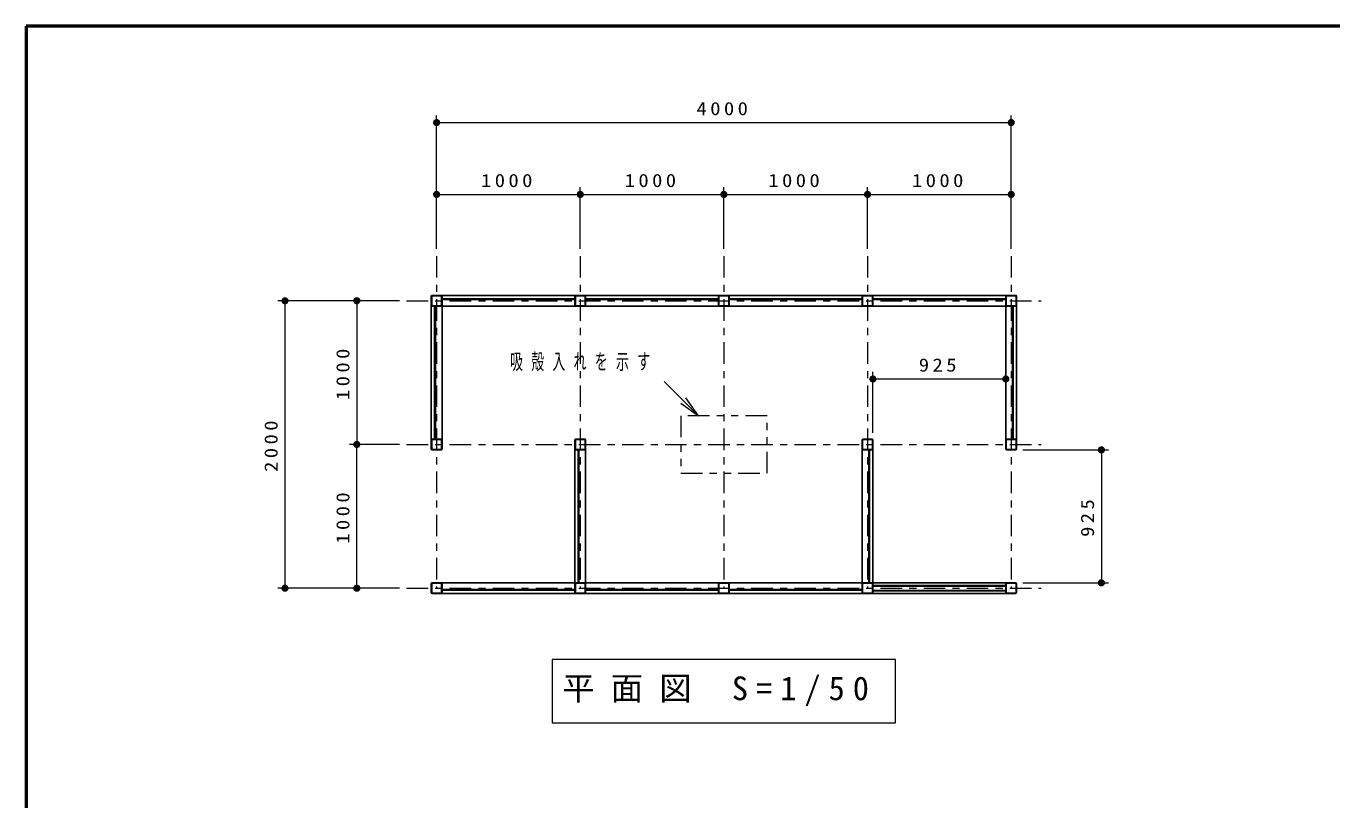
# Model space of a CAD drawing. Units: millimetres on the paper, scale 1:50. Extents: x -365 to 0, y 0 to 257.
# Drawn here: x -365 to -183.2, y 149.3 to 257 of the extents above; entities that cross this region are included whole.
import ezdxf

# ---------------------------------------------------------------- set-up
doc = ezdxf.new("R2010")
doc.units = ezdxf.units.MM
doc.linetypes.add('USER2', pattern=[6, 3, -1, 1, -1])
doc.linetypes.add('USER3', pattern=[8, 3, -1, 1, -1, 1, -1])
doc.layers.add('LY_1', color=7, linetype='Continuous', lineweight=25)
doc.layers.add('LY_2', color=7, linetype='Continuous', lineweight=13)
doc.styles.add('ＭＳ ゴシック', font='')
doc.styles.get('ＭＳ ゴシック').set_extended_font_data('MS Gothic')

# ---------------------------------------------------------------- blocks, each defined once
blk = doc.blocks.new('filled_dot')
at = {"color": 0, "linetype": 'Continuous', "lineweight": -2, "const_width": 1.25}
blk.add_lwpolyline([(-0.625, 0, 1), (0.625, 0, 1)], format="xyb", close=True, dxfattribs=at)
blk = doc.blocks.new('open_arrow')
at = {"color": 0, "linetype": 'Continuous', "lineweight": -2}
blk.add_lwpolyline([(7.5, 1.25), (0, 0), (7.5, -1.25)], dxfattribs=at)

msp = doc.modelspace()

# ---------------------------------------------------------------- linework, layer by layer
at = {"layer": 'LY_1', "lineweight": 13}
for p, q in [((-307.845, 233.5), (-307.845, 244.578)), ((-227.845, 233.5), (-227.845, 244.578)), ((-307.845, 243.578), (-227.845, 243.578)), ((-307.845, 226.005), (-307.845, 234.578)), ((-287.845, 226.005), (-287.845, 234.578)), ((-267.845, 226.005), (-267.845, 234.578)), ((-247.845, 226.005), (-247.845, 234.578)), ((-227.845, 226.005), (-227.845, 234.578)), ((-307.845, 233.578), (-287.845, 233.578)), ((-287.845, 233.578), (-267.845, 233.578)), ((-267.845, 233.578), (-247.845, 233.578)), ((-247.845, 233.578), (-227.845, 233.578)), ((-319.955, 218.781), (-329.955, 218.781)), ((-328.955, 178.781), (-328.955, 218.781)), ((-313.032, 218.781), (-319.955, 218.781)), ((-318.955, 218.781), (-318.955, 198.781)), ((-271.389, 202.781), (-276.157, 207.55)), ((-247.095, 200.403), (-247.095, 208.896)), ((-247.095, 207.896), (-228.595, 207.896)), ((-313.032, 198.781), (-319.955, 198.781)), ((-318.955, 178.781), (-318.955, 198.781)), ((-226.223, 198.031), (-214.285, 198.031)), ((-215.285, 198.031), (-215.285, 179.531)), ((-319.955, 178.781), (-329.955, 178.781)), ((-313.032, 178.781), (-319.955, 178.781)), ((-226.223, 179.531), (-214.285, 179.531)), ((-291.745, 168.845), (-291.745, 160.045)), ((-243.945, 168.845), (-291.745, 168.845)), ((-243.945, 160.045), (-243.945, 168.845)), ((-291.745, 160.045), (-243.945, 160.045))]:
    msp.add_line(p, q, dxfattribs=at)
at = {"layer": 'LY_1', "color": 2, "linetype": 'USER2', "lineweight": 13}
for p, q in [((-307.845, 225.005), (-307.845, 178.781)), ((-287.845, 225.005), (-287.845, 178.781)), ((-267.845, 225.005), (-267.845, 178.781)), ((-247.845, 225.005), (-247.845, 178.781)), ((-227.845, 225.005), (-227.845, 178.781)), ((-312.032, 218.781), (-223.658, 218.781)), ((-312.032, 198.781), (-223.658, 198.781)), ((-312.032, 178.781), (-223.658, 178.781))]:
    msp.add_line(p, q, dxfattribs=at)
at = {"layer": 'LY_1', "color": 3}
for p, q in [((-308.595, 219.403), (-308.595, 218.159)), ((-308.531, 218.159), (-308.531, 219.403)), ((-307.223, 219.531), (-308.467, 219.531)), ((-307.223, 219.467), (-308.467, 219.467)), ((-307.159, 218.159), (-307.159, 219.403)), ((-307.095, 218.159), (-307.095, 219.403)), ((-288.595, 218.159), (-288.595, 219.403)), ((-288.531, 218.159), (-288.531, 219.403)), ((-288.467, 219.531), (-287.223, 219.531)), ((-288.467, 219.467), (-287.223, 219.467)), ((-287.159, 218.159), (-287.159, 219.403)), ((-287.095, 219.403), (-287.095, 218.159)), ((-268.595, 218.159), (-268.595, 219.403)), ((-268.531, 218.159), (-268.531, 219.403)), ((-268.467, 219.531), (-267.223, 219.531)), ((-268.467, 219.467), (-267.223, 219.467)), ((-267.159, 218.159), (-267.159, 219.403)), ((-267.095, 219.403), (-267.095, 218.159)), ((-248.595, 219.403), (-248.595, 218.159)), ((-248.531, 218.159), (-248.531, 219.403)), ((-247.223, 219.531), (-248.467, 219.531)), ((-247.223, 219.467), (-248.467, 219.467)), ((-247.159, 218.159), (-247.159, 219.403)), ((-247.095, 218.159), (-247.095, 219.403)), ((-228.595, 219.403), (-228.595, 218.159)), ((-228.531, 218.159), (-228.531, 219.403)), ((-227.223, 219.531), (-228.467, 219.531)), ((-227.223, 219.467), (-228.467, 219.467)), ((-227.159, 218.159), (-227.159, 219.403)), ((-227.095, 218.159), (-227.095, 219.403)), ((-307.223, 218.095), (-308.467, 218.095)), ((-308.467, 218.031), (-307.223, 218.031)), ((-288.467, 218.095), (-287.223, 218.095)), ((-287.223, 218.031), (-288.467, 218.031)), ((-268.467, 218.095), (-267.223, 218.095)), ((-267.223, 218.031), (-268.467, 218.031)), ((-247.223, 218.095), (-248.467, 218.095)), ((-248.467, 218.031), (-247.223, 218.031)), ((-227.223, 218.095), (-228.467, 218.095)), ((-228.467, 218.031), (-227.223, 218.031)), ((-308.595, 198.159), (-308.595, 199.403)), ((-308.531, 198.159), (-308.531, 199.403)), ((-308.467, 199.531), (-307.223, 199.531)), ((-308.467, 199.467), (-307.223, 199.467)), ((-307.159, 198.159), (-307.159, 199.403)), ((-307.095, 199.403), (-307.095, 198.159)), ((-288.595, 198.159), (-288.595, 199.403)), ((-288.531, 198.159), (-288.531, 199.403)), ((-288.467, 199.531), (-287.223, 199.531)), ((-288.467, 199.467), (-287.223, 199.467)), ((-287.159, 198.159), (-287.159, 199.403)), ((-287.095, 199.403), (-287.095, 198.159)), ((-248.595, 199.403), (-248.595, 198.159)), ((-248.531, 198.159), (-248.531, 199.403)), ((-247.223, 199.531), (-248.467, 199.531)), ((-247.223, 199.467), (-248.467, 199.467)), ((-247.159, 198.159), (-247.159, 199.403)), ((-247.095, 198.159), (-247.095, 199.403)), ((-228.595, 199.403), (-228.595, 198.159)), ((-228.531, 198.159), (-228.531, 199.403)), ((-227.223, 199.531), (-228.467, 199.531)), ((-227.223, 199.467), (-228.467, 199.467)), ((-227.159, 198.159), (-227.159, 199.403)), ((-227.095, 198.159), (-227.095, 199.403)), ((-308.467, 198.095), (-307.223, 198.095)), ((-307.223, 198.031), (-308.467, 198.031)), ((-288.467, 198.095), (-287.223, 198.095)), ((-287.223, 198.031), (-288.467, 198.031)), ((-247.223, 198.095), (-248.467, 198.095)), ((-248.467, 198.031), (-247.223, 198.031)), ((-227.223, 198.095), (-228.467, 198.095)), ((-228.467, 198.031), (-227.223, 198.031)), ((-308.595, 178.159), (-308.595, 179.403)), ((-308.531, 178.159), (-308.531, 179.403)), ((-308.467, 179.531), (-307.223, 179.531)), ((-308.467, 179.467), (-307.223, 179.467)), ((-307.159, 178.159), (-307.159, 179.403)), ((-307.095, 179.403), (-307.095, 178.159)), ((-288.595, 178.159), (-288.595, 179.403)), ((-288.531, 178.159), (-288.531, 179.403)), ((-288.467, 179.531), (-287.223, 179.531)), ((-288.467, 179.467), (-287.223, 179.467)), ((-287.159, 178.159), (-287.159, 179.403)), ((-287.095, 179.403), (-287.095, 178.159)), ((-268.595, 178.159), (-268.595, 179.403)), ((-268.531, 178.159), (-268.531, 179.403)), ((-268.467, 179.531), (-267.223, 179.531)), ((-268.467, 179.467), (-267.223, 179.467)), ((-267.159, 178.159), (-267.159, 179.403)), ((-267.095, 179.403), (-267.095, 178.159)), ((-248.595, 179.403), (-248.595, 178.159)), ((-248.531, 178.159), (-248.531, 179.403)), ((-247.223, 179.531), (-248.467, 179.531)), ((-247.223, 179.467), (-248.467, 179.467)), ((-247.159, 178.159), (-247.159, 179.403)), ((-247.095, 178.159), (-247.095, 179.403)), ((-228.595, 179.403), (-228.595, 178.159)), ((-228.531, 178.159), (-228.531, 179.403)), ((-227.223, 179.531), (-228.467, 179.531)), ((-227.223, 179.467), (-228.467, 179.467)), ((-227.159, 178.159), (-227.159, 179.403)), ((-227.095, 178.159), (-227.095, 179.403)), ((-308.467, 178.095), (-307.223, 178.095)), ((-307.223, 178.031), (-308.467, 178.031)), ((-288.467, 178.095), (-287.223, 178.095)), ((-287.223, 178.031), (-288.467, 178.031)), ((-268.467, 178.095), (-267.223, 178.095)), ((-267.223, 178.031), (-268.467, 178.031)), ((-247.223, 178.095), (-248.467, 178.095)), ((-248.467, 178.031), (-247.223, 178.031)), ((-227.223, 178.095), (-228.467, 178.095)), ((-228.467, 178.031), (-227.223, 178.031))]:
    msp.add_line(p, q, dxfattribs=at)
at = {"layer": 'LY_1'}
for p, q in [((-308.595, 218.781), (-308.595, 198.781)), ((-307.845, 219.531), (-227.845, 219.531)), ((-307.095, 219.057), (-288.595, 219.057)), ((-307.095, 218.957), (-288.595, 218.957)), ((-307.095, 218.781), (-307.095, 198.781)), ((-287.095, 219.057), (-268.595, 219.057)), ((-287.095, 218.957), (-268.595, 218.957)), ((-267.095, 219.057), (-248.595, 219.057)), ((-267.095, 218.957), (-248.595, 218.957)), ((-247.095, 219.057), (-228.595, 219.057)), ((-247.095, 218.957), (-228.595, 218.957)), ((-228.595, 218.781), (-228.595, 198.781)), ((-227.095, 218.781), (-227.095, 198.781)), ((-308.121, 218.031), (-308.121, 199.531)), ((-308.021, 218.031), (-308.021, 199.531)), ((-307.845, 218.031), (-227.845, 218.031)), ((-227.669, 218.031), (-227.669, 199.531)), ((-227.569, 218.031), (-227.569, 199.531)), ((-288.595, 198.781), (-288.595, 179.381)), ((-287.095, 198.781), (-287.095, 179.381)), ((-248.595, 198.781), (-248.595, 179.531)), ((-247.669, 198.181), (-247.669, 179.531)), ((-247.569, 198.181), (-247.569, 179.531)), ((-247.095, 198.781), (-247.095, 179.531)), ((-288.121, 198.031), (-288.121, 179.531)), ((-288.021, 198.031), (-288.021, 179.531)), ((-307.845, 179.531), (-227.845, 179.531)), ((-307.095, 178.605), (-288.595, 178.605)), ((-307.095, 178.505), (-288.595, 178.505)), ((-268.595, 178.605), (-287.095, 178.605)), ((-268.595, 178.505), (-287.095, 178.505)), ((-267.095, 178.605), (-248.595, 178.605)), ((-267.095, 178.505), (-248.595, 178.505)), ((-228.595, 179.141), (-247.095, 179.141)), ((-228.595, 179.081), (-247.095, 179.081)), ((-228.595, 178.481), (-247.095, 178.481)), ((-228.595, 178.421), (-247.095, 178.421)), ((-307.845, 178.031), (-227.845, 178.031))]:
    msp.add_line(p, q, dxfattribs=at)
at = {"layer": 'LY_1', "linetype": 'USER3', "lineweight": 13}
for p, q in [((-273.845, 202.781), (-273.845, 194.781)), ((-261.845, 202.781), (-273.845, 202.781)), ((-261.845, 194.781), (-261.845, 202.781)), ((-273.845, 194.781), (-261.845, 194.781))]:
    msp.add_line(p, q, dxfattribs=at)
at = {"layer": 'LY_1', "color": 3}
for centre, radius, start, end in [((-308.467, 219.403), 0.128, 90, 180), ((-308.467, 219.403), 0.064, 90, 180), ((-307.223, 219.403), 0.128, 0, 90), ((-307.223, 219.403), 0.064, 0, 90), ((-288.467, 219.403), 0.128, 90, 180), ((-288.467, 219.403), 0.064, 90, 180), ((-287.223, 219.403), 0.128, 0, 90), ((-287.223, 219.403), 0.064, 0, 90), ((-268.467, 219.403), 0.128, 90, 180), ((-268.467, 219.403), 0.064, 90, 180), ((-267.223, 219.403), 0.128, 0, 90), ((-267.223, 219.403), 0.064, 0, 90), ((-248.467, 219.403), 0.128, 90, 180), ((-248.467, 219.403), 0.064, 90, 180), ((-247.223, 219.403), 0.128, 0, 90), ((-247.223, 219.403), 0.064, 0, 90), ((-228.467, 219.403), 0.128, 90, 180), ((-228.467, 219.403), 0.064, 90, 180), ((-227.223, 219.403), 0.128, 0, 90), ((-227.223, 219.403), 0.064, 0, 90), ((-308.467, 218.159), 0.128, 180, 270), ((-308.467, 218.159), 0.064, 180, 270), ((-307.223, 218.159), 0.128, 270, 0), ((-307.223, 218.159), 0.064, 270, 0), ((-288.467, 218.159), 0.128, 180, 270), ((-288.467, 218.159), 0.064, 180, 270), ((-287.223, 218.159), 0.128, 270, 0), ((-287.223, 218.159), 0.064, 270, 0), ((-268.467, 218.159), 0.128, 180, 270), ((-268.467, 218.159), 0.064, 180, 270), ((-267.223, 218.159), 0.128, 270, 0), ((-267.223, 218.159), 0.064, 270, 0), ((-248.467, 218.159), 0.128, 180, 270), ((-248.467, 218.159), 0.064, 180, 270), ((-247.223, 218.159), 0.128, 270, 0), ((-247.223, 218.159), 0.064, 270, 0), ((-228.467, 218.159), 0.128, 180, 270), ((-228.467, 218.159), 0.064, 180, 270), ((-227.223, 218.159), 0.128, 270, 0), ((-227.223, 218.159), 0.064, 270, 0), ((-308.467, 199.403), 0.128, 90, 180), ((-308.467, 199.403), 0.064, 90, 180), ((-307.223, 199.403), 0.128, 0, 90), ((-307.223, 199.403), 0.064, 0, 90), ((-288.467, 199.403), 0.128, 90, 180), ((-288.467, 199.403), 0.064, 90, 180), ((-287.223, 199.403), 0.128, 0, 90), ((-287.223, 199.403), 0.064, 0, 90), ((-248.467, 199.403), 0.128, 90, 180), ((-248.467, 199.403), 0.064, 90, 180), ((-247.223, 199.403), 0.128, 0, 90), ((-247.223, 199.403), 0.064, 0, 90), ((-228.467, 199.403), 0.128, 90, 180), ((-228.467, 199.403), 0.064, 90, 180), ((-227.223, 199.403), 0.128, 0, 90), ((-227.223, 199.403), 0.064, 0, 90), ((-308.467, 198.159), 0.128, 180, 270), ((-308.467, 198.159), 0.064, 180, 270), ((-307.223, 198.159), 0.128, 270, 0), ((-307.223, 198.159), 0.064, 270, 0), ((-288.467, 198.159), 0.128, 180, 270), ((-288.467, 198.159), 0.064, 180, 270), ((-287.223, 198.159), 0.128, 270, 0), ((-287.223, 198.159), 0.064, 270, 0), ((-248.467, 198.159), 0.128, 180, 270), ((-248.467, 198.159), 0.064, 180, 270), ((-247.223, 198.159), 0.128, 270, 0), ((-247.223, 198.159), 0.064, 270, 0), ((-228.467, 198.159), 0.128, 180, 270), ((-228.467, 198.159), 0.064, 180, 270), ((-227.223, 198.159), 0.128, 270, 0), ((-227.223, 198.159), 0.064, 270, 0), ((-308.467, 179.403), 0.128, 90, 180), ((-308.467, 179.403), 0.064, 90, 180), ((-307.223, 179.403), 0.128, 0, 90), ((-307.223, 179.403), 0.064, 0, 90), ((-288.467, 179.403), 0.128, 90, 180), ((-288.467, 179.403), 0.064, 90, 180), ((-287.223, 179.403), 0.128, 0, 90), ((-287.223, 179.403), 0.064, 0, 90), ((-268.467, 179.403), 0.128, 90, 180), ((-268.467, 179.403), 0.064, 90, 180), ((-267.223, 179.403), 0.128, 0, 90), ((-267.223, 179.403), 0.064, 0, 90), ((-248.467, 179.403), 0.128, 90, 180), ((-248.467, 179.403), 0.064, 90, 180), ((-247.223, 179.403), 0.128, 0, 90), ((-247.223, 179.403), 0.064, 0, 90), ((-228.467, 179.403), 0.128, 90, 180), ((-228.467, 179.403), 0.064, 90, 180), ((-227.223, 179.403), 0.128, 0, 90), ((-227.223, 179.403), 0.064, 0, 90), ((-308.467, 178.159), 0.128, 180, 270), ((-308.467, 178.159), 0.064, 180, 270), ((-307.223, 178.159), 0.128, 270, 0), ((-307.223, 178.159), 0.064, 270, 0), ((-288.467, 178.159), 0.128, 180, 270), ((-288.467, 178.159), 0.064, 180, 270), ((-287.223, 178.159), 0.128, 270, 0), ((-287.223, 178.159), 0.064, 270, 0), ((-268.467, 178.159), 0.128, 180, 270), ((-268.467, 178.159), 0.064, 180, 270), ((-267.223, 178.159), 0.128, 270, 0), ((-267.223, 178.159), 0.064, 270, 0), ((-248.467, 178.159), 0.128, 180, 270), ((-248.467, 178.159), 0.064, 180, 270), ((-247.223, 178.159), 0.128, 270, 0), ((-247.223, 178.159), 0.064, 270, 0), ((-228.467, 178.159), 0.128, 180, 270), ((-228.467, 178.159), 0.064, 180, 270), ((-227.223, 178.159), 0.128, 270, 0), ((-227.223, 178.159), 0.064, 270, 0)]:
    msp.add_arc(centre, radius, start, end, dxfattribs=at)
at = {"layer": 'LY_2', "lineweight": 50}
for p, q in [((0, 257), (-365, 257)), ((-365, 257), (-365, 0))]:
    msp.add_line(p, q, dxfattribs=at)

# ---------------------------------------------------------------- block references
at = {"layer": 'LY_1', "lineweight": 13, "xscale": 0.4, "yscale": 0.4}
for p in [(-307.845, 243.578), (-307.845, 233.578), (-287.845, 233.578), (-267.845, 233.578), (-247.845, 233.578), (-247.095, 207.896)]:
    msp.add_blockref('filled_dot', p, dxfattribs=at)
for name, p, rotation in [('filled_dot', (-227.845, 243.578), 180), ('filled_dot', (-287.845, 233.578), 180), ('filled_dot', (-267.845, 233.578), 180), ('filled_dot', (-247.845, 233.578), 180), ('filled_dot', (-227.845, 233.578), 180), ('filled_dot', (-328.955, 218.781), 270), ('filled_dot', (-318.955, 218.781), 270), ('filled_dot', (-228.595, 207.896), 180), ('open_arrow', (-271.389, 202.781), 135), ('filled_dot', (-318.955, 198.781), 270), ('filled_dot', (-318.955, 198.781), 90), ('filled_dot', (-215.285, 198.031), 270), ('filled_dot', (-215.285, 179.531), 90), ('filled_dot', (-328.955, 178.781), 90), ('filled_dot', (-318.955, 178.781), 90)]:
    msp.add_blockref(name, p, dxfattribs=dict(at, rotation=rotation))

# ---------------------------------------------------------------- texts
at = {"layer": 'LY_1', "style": 'ＭＳ ゴシック'}
for s, insert, char_height, attachment_point in [('\\T1.33;\\W1.15;4000', (-267.845, 244.578), 1.833, 8), ('\\T1.33;\\W1.15;1000', (-297.845, 234.578), 1.833, 8), ('\\T1.33;\\W1.15;1000', (-277.845, 234.578), 1.833, 8), ('\\T1.33;\\W1.15;1000', (-257.845, 234.578), 1.833, 8), ('\\T1.33;\\W1.15;1000', (-237.845, 234.578), 1.833, 8), ('\\T1.64;\\W0.6;吸殻入れを示す', (-297.626, 210.2), 2.199, 4), ('\\T1.33;\\W1.15;925', (-237.845, 208.896), 1.833, 8), ('\\T1.5;平面図\\~S=1/50', (-290.345, 164.445), 3.299, 4)]:
    msp.add_mtext(s, dxfattribs=dict(at, insert=insert, char_height=char_height, attachment_point=attachment_point))
at = {"layer": 'LY_1', "char_height": 1.833, "attachment_point": 8, "rotation": 90, "style": 'ＭＳ ゴシック'}
for s, insert in [('\\T1.33;\\W1.15;1000', (-319.955, 208.781)), ('\\T1.33;\\W1.15;2000', (-329.955, 198.781)), ('\\T1.33;\\W1.15;1000', (-319.955, 188.781)), ('\\T1.33;\\W1.15;925', (-216.285, 188.781))]:
    msp.add_mtext(s, dxfattribs=dict(at, insert=insert))

doc.saveas('drawing.dxf')
